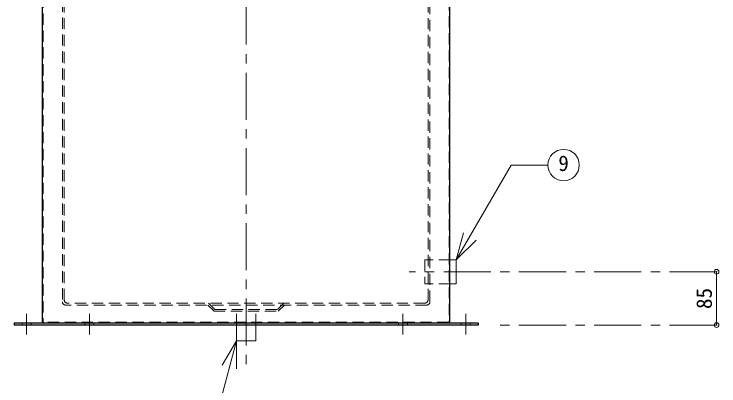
# Model space of a CAD drawing. Units: millimetres at full size, sheet at 1:15; details may follow other scales. Extents: x -3184 to 2891, y -2037 to 2178.
# Drawn here: x -2517 to -1393, y -1184 to -591 of the extents above; entities that cross this region are included whole.
import ezdxf
from ezdxf.enums import TextEntityAlignment as Align

# ---------------------------------------------------------------- set-up
doc = ezdxf.new("R2010")
doc.units = ezdxf.units.MM
doc.header["$LTSCALE"] = 15
doc.header["$PDMODE"] = 32
doc.header["$PDSIZE"] = 7.5
doc.linetypes.add('CHAIN1', pattern=[8, 5, -1, 1, -1])
doc.linetypes.add('DASHED1', pattern=[1.8, 1.2, -0.6])
doc.layers.add('0-0', color=7, linetype='Continuous', lineweight=18)
doc.styles.add('ＭＳ ゴシック', font='')
doc.styles.get('ＭＳ ゴシック').set_extended_font_data('MS Gothic')

msp = doc.modelspace()

# ---------------------------------------------------------------- linework, layer by layer
at = {"layer": '0-0', "color": 4, "linetype": 'CHAIN1', "lineweight": 9}
for p, q in [((-2146.7, -84.63), (-2146.7, -1162.13)), ((-1396.7, -1002.13), (-1886.7, -1002.13)), ((-2496.7, -1069.13), (-2496.7, -1102.13)), ((-2396.7, -1069.13), (-2396.7, -1102.13)), ((-1896.7, -1069.13), (-1896.7, -1102.13)), ((-1796.7, -1069.13), (-1796.7, -1102.13)), ((-1396.7, -1087.13), (-1756.7, -1087.13))]:
    msp.add_line(p, q, dxfattribs=at)
at = {"layer": '0-0', "color": 5, "lineweight": 25}
for p, q in [((-2471.7, -161.63), (-2471.7, -1082.63)), ((-1821.7, -1082.63), (-1821.7, -199.63)), ((-2516.7, -1084.13), (-2516.7, -1087.13)), ((-1776.7, -1084.13), (-2516.7, -1084.13)), ((-1776.7, -1087.13), (-2516.7, -1087.13)), ((-1776.7, -1084.13), (-1776.7, -1087.13))]:
    msp.add_line(p, q, dxfattribs=at)
at = {"layer": '0-0', "linetype": 'DASHED1'}
for p, q in [((-1856.7, -1047.13), (-1856.7, -160.13)), ((-1853.7, -1050.13), (-1853.7, -161.63)), ((-1823.2, -162.38), (-1823.2, -1081.88)), ((-2439.7, -434.24), (-2439.7, -1050.13)), ((-2436.7, -1047.13), (-2436.7, -432.02)), ((-2470.2, -454.92), (-2470.2, -1081.88)), ((-1858.7, -1055.13), (-2434.7, -1055.13)), ((-1861.7, -1052.13), (-2431.7, -1052.13)), ((-1823.95, -1082.63), (-2469.45, -1082.63)), ((-2451.7, -1082.63), (-2451.7, -1084.13)), ((-2403.7, -1084.13), (-2403.7, -1087.13)), ((-2389.7, -1084.13), (-2389.7, -1087.13)), ((-1903.7, -1084.13), (-1903.7, -1087.13)), ((-1889.7, -1084.13), (-1889.7, -1087.13)), ((-1841.7, -1082.63), (-1841.7, -1084.13))]:
    msp.add_line(p, q, dxfattribs=at)
at = {"layer": '0-0'}
for p, q in [((-1811.79, -983.26), (-1800.14, -939.8)), ((-1811.79, -983.26), (-1779.97, -951.44)), ((-1811.7, -983.13), (-1821.7, -983.13)), ((-1811.7, -983.13), (-1811.7, -1021.13)), ((-1811.7, -1021.13), (-1821.7, -1021.13)), ((-2162.2, -1087.13), (-2162.2, -1112.13)), ((-2131.2, -1087.13), (-2131.2, -1112.13)), ((-2162.19, -1112.11), (-2210.31, -1291.69)), ((-2162.19, -1112.11), (-2184.69, -1151.09)), ((-2162.2, -1112.13), (-2131.2, -1112.13)), ((-2162.19, -1112.11), (-2162.19, -1157.11))]:
    msp.add_line(p, q, dxfattribs=at)
at = {"layer": '0-0', "color": 4, "linetype": 'DASHED1', "lineweight": 9}
for p, q in [((-1861.7, -983.13), (-1861.7, -1021.13)), ((-1821.7, -983.13), (-1861.7, -983.13)), ((-1821.7, -1021.13), (-1861.7, -1021.13)), ((-2206.7, -1052.13), (-2196.7, -1062.13)), ((-2086.7, -1052.13), (-2096.7, -1062.13)), ((-2085.46, -1055.13), (-2095.46, -1065.13)), ((-2196.7, -1062.13), (-2096.7, -1062.13)), ((-2162.2, -1087.13), (-2162.2, -1062.13)), ((-2131.2, -1087.13), (-2131.2, -1062.13)), ((-2503.7, -1084.13), (-2503.7, -1087.13)), ((-2489.7, -1084.13), (-2489.7, -1087.13)), ((-1803.7, -1084.13), (-1803.7, -1087.13)), ((-1789.7, -1084.13), (-1789.7, -1087.13))]:
    msp.add_line(p, q, dxfattribs=at)
at = {"layer": '0-0', "color": 4, "lineweight": 9}
msp.add_line((-1396.7, -1002.13), (-1396.7, -1087.13), dxfattribs=at)
at = {"layer": '0-0'}
msp.add_lwpolyline([(-1811.79, -983.26), (-1724.34, -831.8), (-1665.55, -831.8)], dxfattribs=at)
at = {"layer": '0-0', "color": 4, "linetype": 'DASHED1', "lineweight": 9}
msp.add_lwpolyline([(-2207.94, -1055.13), (-2197.94, -1065.13), (-2095.46, -1065.13)], dxfattribs=at)
at = {"layer": '0-0'}
msp.add_circle((-1640.55, -831.8), 25, dxfattribs=at)
at = {"layer": '0-0', "linetype": 'DASHED1'}
for centre, radius, start, end in [((-2434.7, -1050.13), 5, 180, 270), ((-2431.7, -1047.13), 5, 180, 270), ((-1861.7, -1047.13), 5, 270, 0), ((-1858.7, -1050.13), 5, 270, 0), ((-2469.45, -1081.88), 0.75, 180, 270), ((-1823.95, -1081.88), 0.75, 270, 0)]:
    msp.add_arc(centre, radius, start, end, dxfattribs=at)
at = {"layer": '0-0', "color": 5, "lineweight": 25}
for centre, start, end in [((-2470.2, -1082.63), 180, 270), ((-1823.2, -1082.63), 270, 0)]:
    msp.add_arc(centre, 1.5, start, end, dxfattribs=at)
at = {"layer": '0-0', "color": 1}
for p in [(-1396.7, -1002.13), (-1396.7, -1087.13)]:
    msp.add_point(p, dxfattribs=at)

# ---------------------------------------------------------------- texts
at = {"layer": '0-0', "style": 'ＭＳ ゴシック'}
msp.add_text('9', height=24.74, dxfattribs=at).set_placement((-1648.99, -848.67), align=Align.BOTTOM_LEFT)
msp.add_text('85', height=24.74, rotation=90, dxfattribs=at).set_placement((-1396.7, -1061.51), align=Align.BOTTOM_LEFT)

doc.saveas('drawing.dxf')
